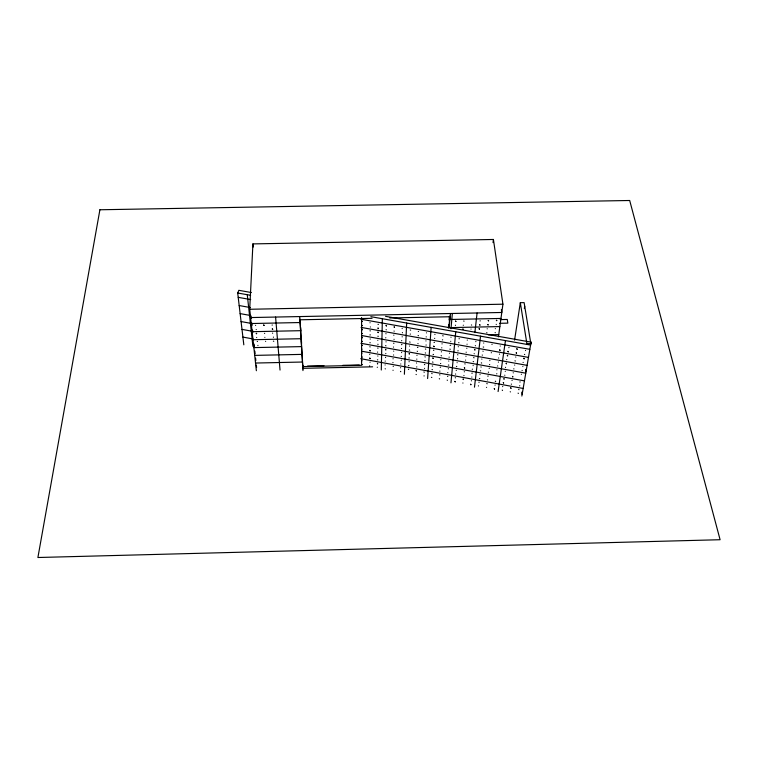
<?xml version="1.0" encoding="UTF-8"?>
<svg xmlns="http://www.w3.org/2000/svg" width="758" height="758" viewBox="0 0 758 758"><rect width="100%" height="100%" fill="white"/><g stroke="black" fill="none" stroke-linecap="round" stroke-linejoin="round"><path stroke-width="1.14" d="M299.988 319.203L302.84 366.597L361.594 365.328L361.594 317.564M302.849 365.432L302.821 368.322L372.604 366.815M381.293 370.008L382.354 318.711M404.384 374.262L406.667 323.041M256.365 370.719L249.714 309.273L252.916 243.905L493.411 239.471L502.924 304.195L498.451 336.855M427.607 378.545L431.141 327.38M448.433 327.977L448.736 324.519M449.134 319.885L449.437 316.38M448.821 327.304L449.02 324.993M449.418 320.369L449.721 316.901M448.869 327.712L449.864 316.162M450.432 313.518L449.2 327.627L499.854 326.584M450.991 328.783L452.355 313.48M450.963 382.847L455.757 331.758M474.878 332.554L477.085 312.978M474.47 387.177L480.534 336.164M493.032 242.607L493.411 239.471M498.101 391.535L505.463 340.588M514.578 340.096L520.32 302.698L524.119 302.622L530.818 343.592L526.895 343.677L520.32 302.698M524.337 308.572L524.707 306.241M521.855 396.055L531.083 342.142L385.519 316.323M531.083 342.142L530.543 345.051L370.842 316.673M257.512 341.403L257.246 341.545M257.928 345.354L257.919 345.563M264.466 333.368L264.703 333.312M264.855 337.386L264.874 337.348M272.624 333.293L272.634 333.084M273.42 337.083L273.42 337.291M273.761 341.271L273.382 341.157M243.82 344.833L237.699 293.014L238.846 290.314L251.362 292.541M362.087 321.184L362.409 321.534M362.125 325.419L362.4 325.608M361.973 333.586L362.457 333.463M370.018 322.804L370.046 322.681M362.447 341.394L362.03 341.318M362.447 345.316L362.381 345.515M370.397 330.876L369.97 330.801M362.002 349.249L362.021 349.125M370.359 334.894L369.913 334.932M361.964 353.181L362.021 352.982M377.996 324.32L378.422 324.396M370.217 339.139L370.122 338.911M361.954 357.009L362.371 357.084M369.866 342.739L370.245 342.73M361.954 360.808L362.059 360.694M362.324 364.721L362.381 364.522M378.28 336.315L377.854 336.239M369.809 354.327L369.752 354.526M385.926 333.586L386.03 333.823M378.071 348.149L377.655 348.074M377.531 352.157L377.636 352.053M385.727 337.869L385.784 337.67M377.408 359.832L377.73 359.813M393.999 331.056L394.226 331.17M393.809 335.292L393.866 335.093M377.285 367.393L377.342 367.194M385.822 353.455L385.765 353.654M393.544 343.27L393.989 343.222M385.623 357.577L385.528 357.35M402.138 328.621L402.195 328.422M385.197 361.178L385.216 361.054M402.451 332.572L402.394 332.771M402.185 336.884L402.195 336.713M385.386 368.881L385.168 368.767M401.645 340.73L401.702 340.531M455.387 325.419L455.52 325.191M393.042 358.856L393.099 358.657M401.484 344.701L401.93 344.492M410.647 330.147L410.258 329.986M392.919 362.675L392.976 362.476M463.669 321.041L464.095 321.155M463.29 325.324L463.299 325.201M393.212 366.54L393.269 366.341M401.645 352.432L401.588 352.631M393.042 370.378L393.051 370.217M409.727 341.896L410.05 342.246M401.266 360.353L401.323 360.154M409.585 346.036L409.481 346.065M418.312 331.511L418.501 331.473M471.41 324.945L471.675 325.078M418.075 335.576L418.511 335.652M409.661 350.158L409.329 349.969M471.002 329.076L471.04 329.105M400.584 367.82L400.603 367.687M400.489 371.373L400.802 371.723M408.903 357.947L409.282 357.937M480.079 320.994L480.212 320.767M409.093 361.784L409.149 361.585M417.876 347.458L417.45 347.372M408.496 365.527L408.913 365.602M417.279 351.238L417.374 351.475M416.957 355.417L417.014 355.218M408.676 369.459L408.401 369.203M426.119 344.928L426.062 345.127M487.214 328.858L487.214 328.735M425.38 349.021L425.759 349.173M486.683 332.667L486.949 332.79M416.777 366.834L416.72 367.033M425.551 353.029L425.314 352.915M434.741 338.352L434.552 338.39M496.253 324.557L496.225 324.358M495.315 328.574L495.315 328.688M425.247 357.009L424.963 356.743M434.448 342.379L434.05 342.389M495.182 332.487L495.211 332.686M425.096 360.609L424.774 360.628M424.423 364.503L424.793 364.655M433.481 350.187L433.813 350.414M443.136 335.946L442.748 335.661M433.093 354.393L433.519 354.479M442.037 343.952L442.094 343.753M424.054 375.996L424.101 375.797M432.951 362.248L432.581 361.973M432.25 366.01L432.666 366.086M441.393 351.911L441.45 351.712M432.401 369.61L432.022 369.62M440.758 359.747L440.805 359.671M450.138 345.402L450.622 345.278M431.416 377.351L431.833 377.427M449.873 349.125L450.261 349.277M440.569 367.242L440.18 367.251M459.035 338.779L459.339 338.693M439.82 371.259L439.877 371.06M449.077 357.293L449.124 357.084M439.981 374.916L439.564 374.84M448.376 365.053L448.802 365.138M439.583 378.934L439.299 378.678M457.86 350.85L458.154 350.774M448.509 368.767L448.319 368.814M457.898 354.896L457.557 354.697M447.694 372.699L447.855 372.595M457.519 358.818L457.567 358.619M447.826 376.356L447.542 376.432M466.814 348.396L466.862 348.197M456.325 370.491L456.24 370.264M465.962 356.345L466.009 356.146M475.749 341.621L475.929 341.583M455.586 374.149L455.634 373.94M465.592 360.069L465.545 360.145M475.465 345.639L475.304 345.743M455.264 377.721L455.501 377.844M464.806 363.812L465.175 363.963M464.313 371.865L464.36 371.666M473.163 361.651L473.56 361.642M463.953 375.466L463.905 375.665M483.661 347.107L483.225 347.031M462.977 383.036L462.844 383.008M472.376 369.127L472.329 369.336M482.24 355.028L482.372 355.189M471.836 373.239L472.31 373.116M492.027 344.369L491.999 344.539M481.321 362.836L481.652 363.063M471.438 380.687L471.391 380.886M491.298 352.802L491.345 352.593M480.098 374.613L479.985 374.642M489.82 360.656L489.867 360.448M479.369 378.583L479.757 378.574M489.734 364.655L489.479 364.532M478.876 382.259L479.179 382.24M489.27 368.341L489.194 368.454M499.541 354.062L499.503 354.27M478.412 386.002L478.459 385.803M487.782 376.148L488.256 376.025M508.912 347.685L508.959 347.477M498.432 361.992L498.385 362.201M486.475 387.404L486.598 387.376M506.685 359.643L506.751 359.529M496.746 373.865L496.793 373.656M495.296 381.198L495.675 381.482M505.52 367.507L505.558 367.308M495.192 385.045L495.031 385.149M505.359 371.344L505.245 371.373M514.976 360.836L515.355 360.998M525.502 350.556L525.569 350.442M513.952 368.9L513.716 368.862M502.715 386.428L502.677 386.627M502.213 390.086L502.545 390.446M522.859 366.493L522.849 366.531M511.328 384.05L511.404 384.278M522.167 370.605L522.091 370.378M519.874 382.004L520.178 381.928M519.713 385.67L519.675 385.879M518.993 389.707L518.661 389.356M518.434 393.364L518.074 393.165M256.204 329.493L256.251 329.569M272.321 325.04L272.084 325.097M256.687 337.556L256.668 337.433M265.613 341.318L265.641 341.441M370.387 326.916L370.368 327.039M386.078 329.711L386.372 329.777M377.768 340.342L377.825 340.304M410.457 334.089L410.211 334.098M377.806 344.255L378.081 344.435M386.068 341.792L386.049 341.915M394.008 339.281L394.103 339.376M369.819 346.785L370.188 346.927M426.47 332.885L426.508 332.847M385.595 345.591L385.955 345.866M426.204 336.95L426.214 336.817M418.293 339.565L418.283 339.688M393.468 347.136L393.478 347.012M425.939 340.977L425.949 340.854M401.38 348.443L401.607 348.566M393.724 351.077L393.715 351.2M377.797 355.995L377.882 356.089M442.416 339.849L442.663 339.84M393.601 354.952L393.582 355.085M370.075 362.163L370.056 362.296M450.792 341.299L450.688 341.337M401.162 356.326L401.427 356.506M369.648 365.915L369.667 365.782M467.288 340.171L467.279 340.039M458.694 342.635L458.941 342.749M441.762 347.875L441.762 347.742M385.102 364.977L385.159 364.939M458.296 346.785L458.296 346.662M416.777 359.226L416.786 359.093M400.745 364.029L400.793 363.982M483.727 343.099L483.727 342.976M449.475 353.285L449.475 353.162M441.128 355.644L441.469 355.834M416.559 363.073L416.568 362.94M466.123 352.205L466.255 352.233M500.242 346.055L500.261 346.018M482.988 351.162L483.121 351.333M440.493 363.537L440.73 363.537M448.774 361.111L448.774 360.988M424.556 368.331L424.546 368.464M474.044 357.804L473.665 357.52M457.102 362.627L457.131 362.712M424.3 372.244L423.93 371.97M416.284 374.575L416.066 374.452M456.487 366.398L456.752 366.578M432.107 373.685L431.738 373.4M498.669 358.07L498.546 357.966M473.144 365.489L473.144 365.621M524.451 354.403L524.726 354.526M480.923 366.957L481.178 367.08M497.57 365.934L497.712 366.019M480.326 370.795L480.667 370.851M447.173 380.128L447.438 380.308M523.143 362.523L523.134 362.39M514.682 365.015L514.691 365.148M496.916 369.857L496.897 369.724M488.332 372.121L488.597 372.301M471.827 376.991L471.827 377.114M504.781 375.191L504.8 375.324M513.337 372.841L513.204 372.813M486.835 383.51L487.214 383.794M510.219 391.772L510.475 391.905M254.707 355.388L301.987 354.384M255.531 363.035L302.442 362.03M307.54 366.086L323.988 365.735M342.787 365.328L359.235 364.977M249.714 309.273L502.924 304.195M250.604 317.564L501.787 312.476L501.37 309.577M299.903 319.791L372.064 318.322M389.811 317.962L450.148 316.74M251.258 323.533L300.073 322.538M449.911 319.488L500.972 318.445M500.204 319.601L507.273 319.459L507.822 323.135L499.55 323.306M252.139 331.691L300.556 330.687M253.001 339.717L301.04 338.712M488.237 334.818L498.755 334.6M253.864 347.609L301.513 346.614M237.699 293.014L250.623 295.307M238.211 297.344L250.699 299.571M360.761 319.184L529.814 349.324M434.846 334.325L434.988 334.486M451.048 337.282L450.944 337.215M239.177 305.54L250.443 307.568M361.092 327.399L528.44 357.406M515.677 357.037L515.81 357.122M417.914 343.526L418.046 343.687M474.252 353.73L474.148 353.654M240.134 313.613L250.557 315.499M361.756 335.548L527.085 365.356M481.889 359.15L481.785 359.074M241.072 321.563L252.566 323.647M360.922 343.289L525.758 373.182M521.315 374.234L521.447 374.31M242.001 329.389L252.262 331.255M361.594 351.191L524.441 380.876M242.911 337.092L253.087 338.959M360.761 358.695L523.153 388.456M255.664 325.362L255.56 325.438M487.584 379.872L487.46 379.9M512.133 380.459L512.001 380.488M467.108 344.217L466.985 344.255M525.664 369.411L526.024 371.733M521.798 392.142L522.148 394.482M247.269 294.71L252.907 346.359M251.05 315.991L251.296 318.341M251.808 323.022L252.063 325.457M252.556 330.052L252.812 332.392M254.072 344.104L254.328 346.444M254.83 351.125L255.105 353.702M255.588 358.155L255.844 360.495M256.346 365.185L256.592 367.526M252.916 243.905L253.229 247.042M275.59 317.052L280.034 370.065M300.642 327.56L300.85 331.019M301.466 341.233L301.599 343.469M302.196 353.436L302.328 355.635M302.916 365.517L303.124 369.013M299.713 316.569L302.963 370.586M99.904 209.767L37.9 557.509L720.1 539.724L629.69 200.491L99.904 209.767M256.28 333.34L256.64 333.7L256.28 333.34M263.689 325.04L264.059 325.409L263.689 325.04M272.311 328.953L272.672 329.323L272.311 328.953M362.078 329.304L362.362 329.73L362.078 329.304M362.078 337.301L362.352 337.717L362.078 337.301M378.034 328.11L378.308 328.546L378.034 328.11M377.967 332.156L378.242 332.582L377.967 332.156M369.838 350.471L370.112 350.888L369.838 350.471M386.125 325.466L386.409 325.902L386.125 325.466M369.771 358.155L370.046 358.572L369.771 358.155M394.169 326.906L394.454 327.342L394.169 326.906M377.446 363.357L377.617 363.812L377.446 363.357M385.538 349.429L385.813 349.845L385.538 349.429M455.539 321.127L455.899 321.487L455.539 321.127M462.911 329.076L463.261 329.436L462.911 329.076M409.149 353.711L409.434 354.138L409.263 353.683M479.596 324.699L479.956 325.059L479.596 324.699M479.132 328.735L479.482 329.105L479.132 328.735M488.247 320.454L488.607 320.824L488.247 320.454M487.735 324.528L488.095 324.898L487.735 324.528M496.414 320.293L496.774 320.653L496.414 320.293M416.189 370.473L416.455 370.889L416.189 370.473M433.766 346.216L434.05 346.652L433.766 346.216M432.903 358.022L433.188 358.449L432.903 358.022M474.622 349.504L474.906 349.94L474.622 349.504M454.942 381.397L455.217 381.814L454.942 381.397M464.389 367.677L464.673 368.104L464.389 367.677M463.176 379.095L463.346 379.54L463.176 379.095M470.633 384.278L470.917 384.704L470.633 384.278M499.721 349.893L500.005 350.329L499.721 349.893M507.964 351.371L508.258 351.807L507.964 351.371M507.367 355.379L507.661 355.824L507.367 355.379M506.192 363.309L506.477 363.745L506.192 363.309M516.861 348.803L517.155 349.249L516.861 348.803M516.226 352.849L516.52 353.285L516.226 352.849M494.301 388.636L494.576 389.053L494.301 388.636M503.89 378.792L504.174 379.227L504.004 378.763M503.331 382.591L503.606 383.017L503.331 382.591M523.844 358.344L524.138 358.78L523.844 358.344M512.522 376.442L512.806 376.868L512.522 376.442M510.731 387.821L511.015 388.238L510.731 387.821"/></g></svg>
